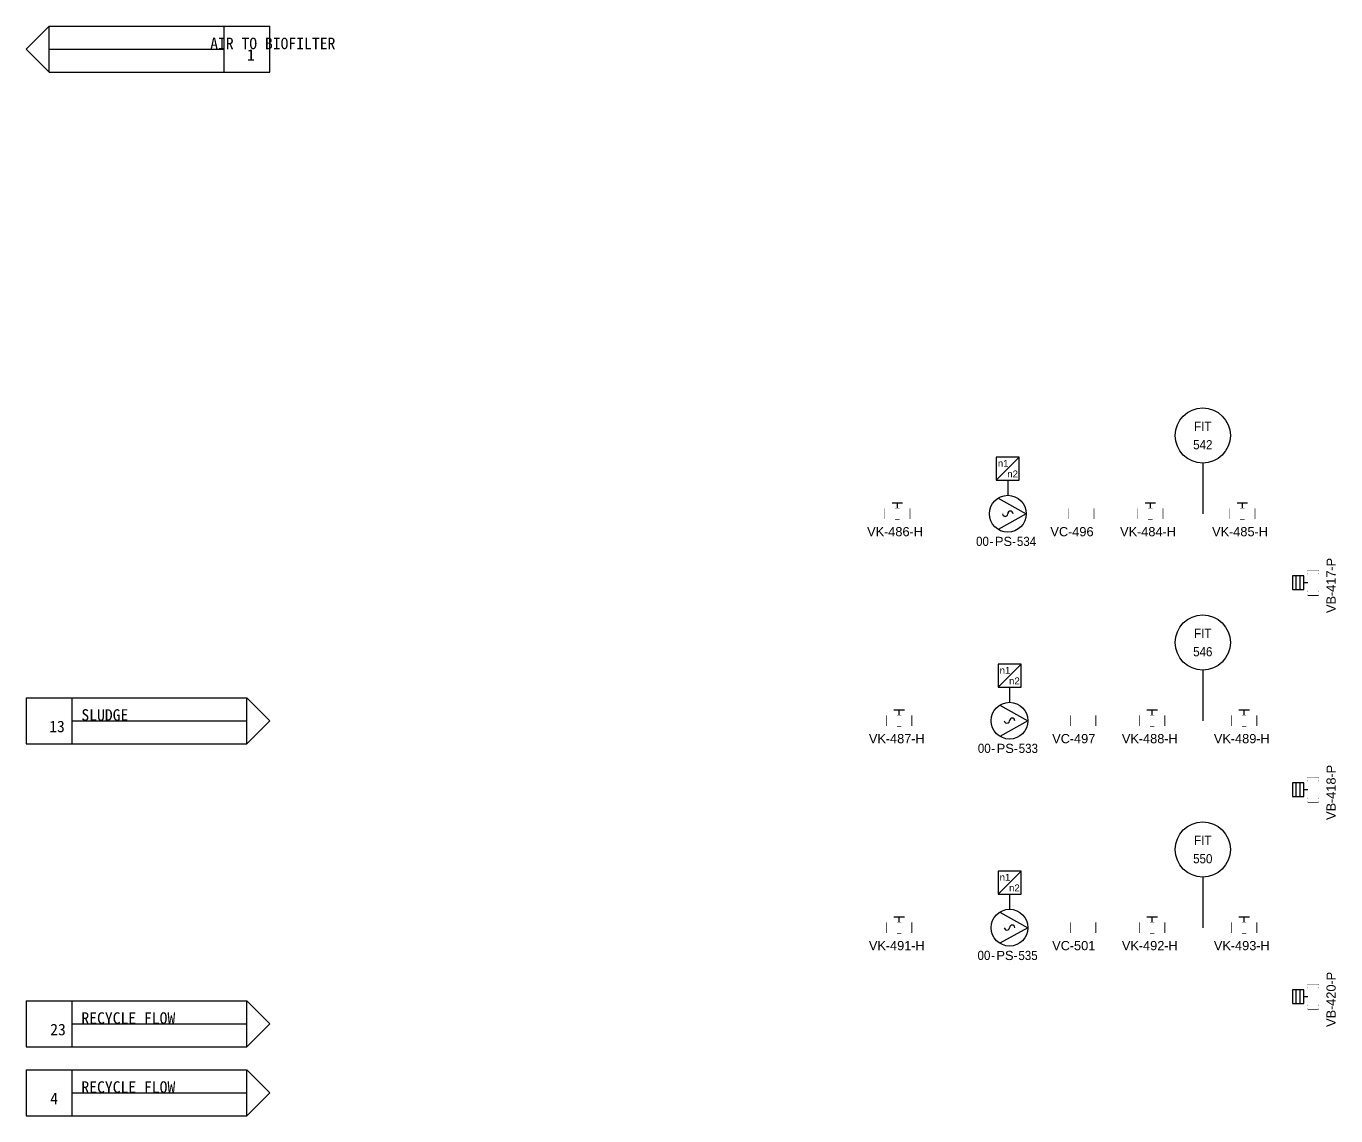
# Model space of a CAD drawing. Header units: millimetres. Extents: x 0 to 12089, y -479 to 374.
# Drawn here: x 7063 to 7347.7, y -85.9 to 151 of the extents above; entities that cross this region are included whole.
import ezdxf
from ezdxf.enums import TextEntityAlignment as Align

# ---------------------------------------------------------------- set-up
doc = ezdxf.new("R2018")
doc.units = ezdxf.units.MM
doc.header["$LTSCALE"] = 0.25
doc.set_wipeout_variables(frame=1)
for name, color, linetype, lineweight, true_color in [('equipment', 5, 'Continuous', 25, 0x0000ff), ('instrumentation', 7, 'Continuous', 25, 0xffffff), ('Text', 7, 'Continuous', 25, 0xffffff), ('valve', 7, 'Continuous', 25, 0xffffff)]:
    doc.layers.add(name, color=color, linetype=linetype, lineweight=lineweight, true_color=true_color)
doc.styles.add('Organica', font='arial.ttf')
doc.styles.get("Standard").update_dxf_attribs({"font": 'arial.ttf'})

# ---------------------------------------------------------------- blocks, each defined once
blk = doc.blocks.new('RefAL1AirToBiofilter')
at = {"lineweight": 25, "ltscale": 0.25}
for p, q in [((5, 5), (0, 0)), ((5, 5), (53, 5)), ((5, -5), (5, 5)), ((43, 5), (43, -5)), ((53, -5), (53, 5)), ((5, -5), (0, 0)), ((5, 0), (43, 0)), ((5, -5), (53, -5))]:
    blk.add_line(p, q, dxfattribs=at)
at = {"layer": 'Text', "lineweight": 30, "flags": 104}
blk.add_attdef('Name', text='', height=2.5, dxfattribs=at).set_placement((40, 2.5), align=Align.MIDDLE_RIGHT)
blk.add_attdef('ID', text='', height=2.5, dxfattribs=at).set_placement((48, 0), align=Align.MIDDLE_CENTER)
blk = doc.blocks.new('*U216')
at = {"color": 4, "lineweight": 25, "ltscale": 0.25}
blk.add_line((0, 11), (0, 0), dxfattribs=at)
at = {"color": 4}
blk.add_circle((0, 17), 6, dxfattribs=at)
at = {"style": 'Organica', "width": 0.9}
for tag, flags, p in [('SP_FLUID', 9, (31.18, 71.35)), ('SP_FLOW', 9, (31.18, 68.35)), ('EQUIP_TYPE', 9, (31.18, 65.35)), ('AREA_CODE', 9, (31.18, 62.35)), ('NOTE', 9, (31.18, 59.35)), ('NOTE_CHINESE', 9, (31.18, 56.35)), ('MODEL', 9, (31.18, 53.35)), ('MANUFACTURE', 9, (31.18, 50.35)), ('SPECIFICATION', 9, (31.18, 47.35)), ('DI', 9, (31.18, 44.35)), ('DO', 9, (31.18, 41.35)), ('AI', 9, (31.18, 38.35)), ('AO', 9, (31.18, 35.35)), ('PB', 9, (31.18, 32.35)), ('PO', 9, (31.18, 29.35)), ('PROCESSUNITAREA', 9, (31.18, 26.35)), ('TAG_ID', 8, (0, 19)), ('TAG', 8, (0, 15))]:
    blk.add_attdef(tag, text='', height=2, dxfattribs=dict(at, flags=flags)).set_placement(p, align=Align.MIDDLE_CENTER)
blk = doc.blocks.new('*U381')
at = {"lineweight": 25, "ltscale": 0.25}
for p, q in [((-3.4, -2.11), (0, 4)), ((0, 4), (3.4, -2.11)), ((-7.31, 2.5), (-12.31, 2.5)), ((-12.31, 2.5), (-12.31, -2.5)), ((-7.31, -2.5), (-12.31, 2.5)), ((-7.31, -2.5), (-7.31, 2.5)), ((-12.31, -2.5), (-7.31, -2.5)), ((-7.31, 0), (-4, 0))]:
    blk.add_line(p, q, dxfattribs=at)
blk.add_circle((0, 0), 4)
for centre, start, end in [((0, 0.57), 90, 270), ((0, -0.57), 270, 90)]:
    blk.add_arc(centre, 0.57, start, end)
at = {"style": 'Organica'}
for s, p in [('n1', (-10.2, -2.16)), ('n2', (-7.9, -0.11))]:
    blk.add_text(s, height=1.5, rotation=90, dxfattribs=at).set_placement(p)
at = {"char_height": 2, "width": 5.3402, "attachment_point": 6, "rotation": 90, "line_spacing_factor": 0.9, "style": 'Organica'}
for insert in [(6.04, 1.7), (6.04, -3.2)]:
    blk.add_mtext('{\\W0.9;-}', dxfattribs=dict(at, insert=insert))
at = {"style": 'Organica', "flags": 1}
for tag, p in [('PUMP_TYPE', (-13.95, 99.74)), ('NOTE', (-13.95, 96.74)), ('NOTE_CHINESE', (-13.95, 93.74)), ('MATERIAL_HOUSING', (-13.95, 90.64)), ('MATERIAL_IMPELLER', (-13.95, 87.64)), ('INSTALLED_POWER', (-13.95, 81.43)), ('CONSUMED_POWER', (-13.95, 78.43)), ('MODEL', (-13.95, 75.32)), ('MANUFACTURE', (-13.95, 72.21)), ('UNIT_CAPACITY', (-13.42, 69.06)), ('SP_CAPACITY', (-13.42, 66.16)), ('UNIT_HEAD', (-13.42, 63.06)), ('SP_HEAD', (-13.42, 60.06)), ('INSTALLATION', (-13.42, 56.95)), ('STB_DTY', (-13.42, 53.63)), ('RUNNINGHOURS', (-13.42, 50.63)), ('FC-MAN', (-13.85, 47.7)), ('HOSTNAME', (-12.95, 46.85)), ('FC-MOD', (-13.85, 44.6)), ('DI', (-13.85, 41.6)), ('DO', (-13.85, 38.6)), ('AI', (-13.85, 35.6)), ('AO', (-13.85, 32.6)), ('PB', (-13.85, 29.6)), ('PO', (-13.85, 26.6)), ('PROCESSUNITAREA', (-13.85, 23.6))]:
    blk.add_attdef(tag, text='', height=2, dxfattribs=at).set_placement(p, align=Align.MIDDLE_CENTER)
at = {"style": 'Organica', "width": 0.9, "flags": 8}
blk.add_attdef('TAG', text='', height=2, rotation=90, dxfattribs=at).set_placement((6.04, 4.01), align=Align.MIDDLE_CENTER)
at = {"style": 'Organica'}
blk.add_attdef('TAG_ID', text='', height=2, rotation=90, dxfattribs=at).set_placement((6.04, 0.86), align=Align.MIDDLE_RIGHT)
at = {"style": 'Organica', "width": 0.9}
blk.add_attdef('AREA_CODE', text='', height=2, rotation=90, dxfattribs=at).set_placement((6.02, -4.17), align=Align.MIDDLE_RIGHT)
blk = doc.blocks.new('*U439')
at = {"lineweight": 25, "ltscale": 0.25}
for p, q in [((-3.4, -2.11), (0, 4)), ((0, 4), (3.4, -2.11)), ((-7.31, 2.5), (-12.31, 2.5)), ((-12.31, 2.5), (-12.31, -2.5)), ((-7.31, -2.5), (-12.31, 2.5)), ((-7.31, -2.5), (-7.31, 2.5)), ((-12.31, -2.5), (-7.31, -2.5)), ((-7.31, 0), (-4, 0))]:
    blk.add_line(p, q, dxfattribs=at)
blk.add_circle((0, 0), 4)
for centre, start, end in [((0, 0.57), 90, 270), ((0, -0.57), 270, 90)]:
    blk.add_arc(centre, 0.57, start, end)
at = {"style": 'Organica'}
for s, p in [('n1', (-10.2, -2.16)), ('n2', (-7.9, -0.11))]:
    blk.add_text(s, height=1.5, rotation=90, dxfattribs=at).set_placement(p)
at = {"char_height": 2, "width": 5.3402, "attachment_point": 6, "rotation": 90, "line_spacing_factor": 0.9, "style": 'Organica'}
for insert in [(6.02, 1.77), (6.02, -3.13)]:
    blk.add_mtext('{\\W0.9;-}', dxfattribs=dict(at, insert=insert))
at = {"style": 'Organica', "flags": 1}
for tag, p in [('PUMP_TYPE', (-13.95, 99.74)), ('NOTE', (-13.95, 96.74)), ('NOTE_CHINESE', (-13.95, 93.74)), ('MATERIAL_HOUSING', (-13.95, 90.64)), ('MATERIAL_IMPELLER', (-13.95, 87.64)), ('INSTALLED_POWER', (-13.95, 81.43)), ('CONSUMED_POWER', (-13.95, 78.43)), ('MODEL', (-13.95, 75.32)), ('MANUFACTURE', (-13.95, 72.21)), ('UNIT_CAPACITY', (-13.42, 69.06)), ('SP_CAPACITY', (-13.42, 66.16)), ('UNIT_HEAD', (-13.42, 63.06)), ('SP_HEAD', (-13.42, 60.06)), ('INSTALLATION', (-13.42, 56.95)), ('STB_DTY', (-13.42, 53.63)), ('RUNNINGHOURS', (-13.42, 50.63)), ('FC-MAN', (-13.85, 47.7)), ('HOSTNAME', (-12.95, 46.85)), ('FC-MOD', (-13.85, 44.6)), ('DI', (-13.85, 41.6)), ('DO', (-13.85, 38.6)), ('AI', (-13.85, 35.6)), ('AO', (-13.85, 32.6)), ('PB', (-13.85, 29.6)), ('PO', (-13.85, 26.6)), ('PROCESSUNITAREA', (-13.85, 23.6))]:
    blk.add_attdef(tag, text='', height=2, dxfattribs=at).set_placement(p, align=Align.MIDDLE_CENTER)
at = {"style": 'Organica', "width": 0.9, "flags": 8}
blk.add_attdef('TAG', text='', height=2, rotation=90, dxfattribs=at).set_placement((6.02, 4.08), align=Align.MIDDLE_CENTER)
at = {"style": 'Organica'}
blk.add_attdef('TAG_ID', text='', height=2, rotation=90, dxfattribs=at).set_placement((6.02, 0.93), align=Align.MIDDLE_RIGHT)
at = {"style": 'Organica', "width": 0.9}
blk.add_attdef('AREA_CODE', text='', height=2, rotation=90, dxfattribs=at).set_placement((6, -4.1), align=Align.MIDDLE_RIGHT)
blk = doc.blocks.new('*U443')
at = {"lineweight": 25, "ltscale": 0.25}
for p, q in [((-3.4, -2.11), (0, 4)), ((0, 4), (3.4, -2.11)), ((-7.31, 2.5), (-12.31, 2.5)), ((-12.31, 2.5), (-12.31, -2.5)), ((-7.31, -2.5), (-12.31, 2.5)), ((-7.31, -2.5), (-7.31, 2.5)), ((-12.31, -2.5), (-7.31, -2.5)), ((-7.31, 0), (-4, 0))]:
    blk.add_line(p, q, dxfattribs=at)
blk.add_circle((0, 0), 4)
for centre, start, end in [((0, 0.57), 90, 270), ((0, -0.57), 270, 90)]:
    blk.add_arc(centre, 0.57, start, end)
at = {"style": 'Organica'}
for s, p in [('n1', (-10.2, -2.16)), ('n2', (-7.9, -0.11))]:
    blk.add_text(s, height=1.5, rotation=90, dxfattribs=at).set_placement(p)
at = {"char_height": 2, "width": 5.3402, "attachment_point": 6, "rotation": 90, "line_spacing_factor": 0.9, "style": 'Organica'}
for insert in [(6.02, 1.77), (6.02, -3.13)]:
    blk.add_mtext('{\\W0.9;-}', dxfattribs=dict(at, insert=insert))
at = {"style": 'Organica', "flags": 1}
for tag, p in [('PUMP_TYPE', (-13.95, 99.74)), ('NOTE', (-13.95, 96.74)), ('NOTE_CHINESE', (-13.95, 93.74)), ('MATERIAL_HOUSING', (-13.95, 90.64)), ('MATERIAL_IMPELLER', (-13.95, 87.64)), ('INSTALLED_POWER', (-13.95, 81.43)), ('CONSUMED_POWER', (-13.95, 78.43)), ('MODEL', (-13.95, 75.32)), ('MANUFACTURE', (-13.95, 72.21)), ('UNIT_CAPACITY', (-13.42, 69.06)), ('SP_CAPACITY', (-13.42, 66.16)), ('UNIT_HEAD', (-13.42, 63.06)), ('SP_HEAD', (-13.42, 60.06)), ('INSTALLATION', (-13.42, 56.95)), ('STB_DTY', (-13.42, 53.63)), ('RUNNINGHOURS', (-13.42, 50.63)), ('FC-MAN', (-13.85, 47.7)), ('HOSTNAME', (-12.95, 46.85)), ('FC-MOD', (-13.85, 44.6)), ('DI', (-13.85, 41.6)), ('DO', (-13.85, 38.6)), ('AI', (-13.85, 35.6)), ('AO', (-13.85, 32.6)), ('PB', (-13.85, 29.6)), ('PO', (-13.85, 26.6)), ('PROCESSUNITAREA', (-13.85, 23.6))]:
    blk.add_attdef(tag, text='', height=2, dxfattribs=at).set_placement(p, align=Align.MIDDLE_CENTER)
at = {"style": 'Organica', "width": 0.9, "flags": 8}
blk.add_attdef('TAG', text='', height=2, rotation=90, dxfattribs=at).set_placement((6.02, 4.08), align=Align.MIDDLE_CENTER)
at = {"style": 'Organica'}
blk.add_attdef('TAG_ID', text='', height=2, rotation=90, dxfattribs=at).set_placement((6.02, 0.93), align=Align.MIDDLE_RIGHT)
at = {"style": 'Organica', "width": 0.9}
blk.add_attdef('AREA_CODE', text='', height=2, rotation=90, dxfattribs=at).set_placement((6, -4.1), align=Align.MIDDLE_RIGHT)
blk = doc.blocks.new('RefAR4Leachate')
at = {"lineweight": 25, "ltscale": 0.25}
for p, q in [((0, 5), (48, 5)), ((0, 5), (0, -5)), ((10, -5), (10, 5)), ((48, -5), (48, 5)), ((48, 5), (53, 0)), ((10, 0), (48, 0)), ((48, -5), (53, 0)), ((0, -5), (48, -5))]:
    blk.add_line(p, q, dxfattribs=at)
at = {"layer": 'Text', "lineweight": 30, "flags": 104}
blk.add_attdef('Name', text='', height=2.5, dxfattribs=at).set_placement((12, 2.5), align=Align.MIDDLE_LEFT)
blk.add_attdef('ID', text='', height=2.5, dxfattribs=at).set_placement((5.22, 0), align=Align.MIDDLE_CENTER)
blk = doc.blocks.new('RefAR13Sludge')
at = {"lineweight": 25, "ltscale": 0.25}
for p, q in [((0, 5), (48, 5)), ((0, 5), (0, -5)), ((10, -5), (10, 5)), ((48, -5), (48, 5)), ((48, 5), (53, 0)), ((10, 0), (48, 0)), ((48, -5), (53, 0)), ((0, -5), (48, -5))]:
    blk.add_line(p, q, dxfattribs=at)
at = {"layer": 'Text', "lineweight": 30, "flags": 104}
blk.add_attdef('Name', text='', height=2.5, dxfattribs=at).set_placement((12, 2.5), align=Align.MIDDLE_LEFT)
blk.add_attdef('ID', text='', height=2.5, dxfattribs=at).set_placement((5, 0), align=Align.MIDDLE_CENTER)
blk = doc.blocks.new('RefAL23Leachate')
at = {"lineweight": 25, "ltscale": 0.25}
for p, q in [((0, 5), (48, 5)), ((0, 5), (0, -5)), ((10, -5), (10, 5)), ((48, -5), (48, 5)), ((48, 5), (53, 0)), ((10, 0), (48, 0)), ((48, -5), (53, 0)), ((0, -5), (48, -5))]:
    blk.add_line(p, q, dxfattribs=at)
at = {"layer": 'Text', "lineweight": 30, "flags": 104}
blk.add_attdef('Name', text='', height=2.5, dxfattribs=at).set_placement((12, 2.5), align=Align.MIDDLE_LEFT)
blk.add_attdef('ID', text='', height=2.5, dxfattribs=at).set_placement((5.22, 0), align=Align.MIDDLE_CENTER)
blk = doc.blocks.new('*U579')
at = {"lineweight": 25, "ltscale": 0.25}
for p, q in [((-2.67, 1.14), (-2.67, -1.14)), ((-1.9, -1.14), (-1.9, 1.14)), ((-0.46, 0.19), (-1.9, 0.76)), ((1.14, 2.29), (-1.14, 2.29)), ((-0.46, -1.11), (-0.46, 1.11)), ((-0.46, 1.11), (0.46, 1.11)), ((0, 1.11), (0, 2.29)), ((0.46, -1.11), (0.46, 1.11)), ((0.46, 0.19), (1.9, 0.76)), ((1.9, -1.14), (1.9, 1.14)), ((2.67, 1.14), (2.67, -1.14)), ((-1.9, -0.76), (-0.46, -0.19)), ((-0.46, -1.11), (0.46, -1.11)), ((1.9, -0.76), (0.46, -0.19))]:
    blk.add_line(p, q, dxfattribs=at)
at = {"char_height": 2, "width": 5.3402, "style": 'Organica'}
for s, insert, attachment_point in [('-', (-1.98, -3.9), 6), ('-H', (2.6, -3.9), 4)]:
    blk.add_mtext(s, dxfattribs=dict(at, insert=insert, attachment_point=attachment_point))
at = {"style": 'Organica'}
for tag, flags, p in [('EQUIP_TYPE', 1, (-8.63, 62.54)), ('NOTE', 1, (-8.63, 59.54)), ('NOTE_CHINESE', 1, (-8.63, 56.54)), ('AREA_CODE', 1, (-8.63, 53.54)), ('DI', 1, (-8.63, 50.54)), ('DO', 1, (-8.63, 47.54)), ('AI', 1, (-8.63, 44.54)), ('AO', 1, (-8.63, 41.54)), ('PB', 1, (-8.63, 38.54)), ('PO', 1, (-8.63, 35.54)), ('SP_ACTUATED', 1, (-8.63, 32.54)), ('SIZE', 1, (-8.63, 23.54)), ('MATERIAL', 1, (-8.63, 19.54)), ('PRESSURE', 1, (-8.63, 15.54)), ('PROCESSUNITAREA', 1, (-8.63, 11.72)), ('TAG', 8, (0.33, -3.9))]:
    blk.add_attdef(tag, text='', height=2, dxfattribs=dict(at, flags=flags)).set_placement(p, align=Align.MIDDLE_CENTER)
blk.add_attdef('TAG_ID', text='', height=2, dxfattribs=at).set_placement((-2.86, -3.9), align=Align.MIDDLE_RIGHT)
blk.add_wipeout([(-2.67, 1.14), (2.67, 1.14), (2.67, -1.14), (-2.67, -1.14)])
blk = doc.blocks.new('*U578')
at = {"lineweight": 25, "ltscale": 0.25}
for p, q in [((-2.67, 1.14), (-2.67, -1.14)), ((-1.9, -1.14), (-1.9, 1.14)), ((-1.9, 0.76), (1.9, -0.76)), ((1.9, -0.76), (1.09, 0.17)), ((1.9, -1.14), (1.9, 1.14)), ((2.67, 1.14), (2.67, -1.14)), ((1.9, -0.76), (0.67, -0.87))]:
    blk.add_line(p, q, dxfattribs=at)
at = {"insert": (-1.98, -3.9), "char_height": 2, "width": 5.3402, "attachment_point": 6, "style": 'Organica'}
blk.add_mtext('-', dxfattribs=at)
at = {"style": 'Organica'}
for tag, flags, p in [('EQUIP_TYPE', 1, (-8.63, 62.54)), ('NOTE', 1, (-8.63, 59.54)), ('NOTE_CHINESE', 1, (-8.63, 56.54)), ('AREA_CODE', 1, (-8.63, 53.54)), ('DI', 1, (-8.63, 50.54)), ('DO', 1, (-8.63, 47.54)), ('AI', 1, (-8.63, 44.54)), ('AO', 1, (-8.63, 41.54)), ('PB', 1, (-8.63, 38.54)), ('PO', 1, (-8.63, 35.54)), ('SP_ACTUATED', 1, (-8.63, 32.54)), ('SIZE', 1, (-8.63, 23.54)), ('MATERIAL', 1, (-8.63, 19.54)), ('PRESSURE', 1, (-8.63, 15.54)), ('PROCESSUNITAREA', 1, (-8.63, 11.72)), ('TAG', 8, (0.33, -3.9))]:
    blk.add_attdef(tag, text='', height=2, dxfattribs=dict(at, flags=flags)).set_placement(p, align=Align.MIDDLE_CENTER)
blk.add_attdef('TAG_ID', text='', height=2, dxfattribs=at).set_placement((-2.86, -3.9), align=Align.MIDDLE_RIGHT)
blk.add_wipeout([(-2.67, 1.14), (2.67, 1.14), (2.67, -1.14), (-2.67, -1.14)])
blk = doc.blocks.new('*U602')
at = {"lineweight": 25, "ltscale": 0.25}
for p, q in [((1.5, 4.5), (-1.5, 4.5)), ((-1.5, 4.5), (-1.5, 2)), ((-1.5, 3.67), (1.5, 3.67)), ((1.5, 2), (1.5, 4.5)), ((-2.67, 1.14), (-2.67, -1.14)), ((-1.9, -1.14), (-1.9, 1.14)), ((1.9, -0.76), (-1.9, 0.76)), ((-1.5, 2.83), (1.5, 2.83)), ((-1.5, 2), (0, 2)), ((0, 0.5), (0, 2)), ((0, 2), (1.5, 2)), ((1.9, -1.14), (1.9, 1.14)), ((2.67, 1.14), (2.67, -1.14))]:
    blk.add_line(p, q, dxfattribs=at)
blk.add_circle((0, 0), 0.5)
at = {"char_height": 2, "width": 5.3402, "style": 'Organica'}
for s, insert, attachment_point in [('-', (-1.98, -3.9), 6), ('-P', (2.6, -3.9), 4)]:
    blk.add_mtext(s, dxfattribs=dict(at, insert=insert, attachment_point=attachment_point))
at = {"style": 'Organica'}
for tag, flags, p in [('EQUIP_TYPE', 1, (-8.63, 62.54)), ('NOTE', 1, (-8.63, 59.54)), ('NOTE_CHINESE', 1, (-8.63, 56.54)), ('AREA_CODE', 1, (-8.63, 53.54)), ('DI', 1, (-8.63, 50.54)), ('DO', 1, (-8.63, 47.54)), ('AI', 1, (-8.63, 44.54)), ('AO', 1, (-8.63, 41.54)), ('PB', 1, (-8.63, 38.54)), ('PO', 1, (-8.63, 35.54)), ('SP_ACTUATED', 1, (-8.63, 32.54)), ('SIZE', 1, (-8.63, 23.54)), ('MATERIAL', 1, (-8.63, 19.54)), ('PRESSURE', 1, (-8.63, 15.54)), ('PROCESSUNITAREA', 1, (-8.63, 11.72)), ('TAG', 8, (0.33, -3.9))]:
    blk.add_attdef(tag, text='', height=2, dxfattribs=dict(at, flags=flags)).set_placement(p, align=Align.MIDDLE_CENTER)
blk.add_attdef('TAG_ID', text='', height=2, dxfattribs=at).set_placement((-2.86, -3.9), align=Align.MIDDLE_RIGHT)
blk.add_wipeout([(-2.67, 1.14), (2.67, 1.14), (2.67, -1.14), (-2.67, -1.14)])

msp = doc.modelspace()

# ---------------------------------------------------------------- block references
ref = msp.add_blockref('RefAL1AirToBiofilter', (7063, 146))
lines = msp.add_mtext('1', dxfattribs={"layer": 'Text', "insert": (7111, 146), "char_height": 2.5, "attachment_point": 1})
ref.add_attrib('ID', '', (7111, 146), dxfattribs={"flags": 104}).embed_mtext(lines)
lines = msp.add_mtext('AIR TO BIOFILTER', dxfattribs={"layer": 'Text', "insert": (7103, 148.5), "char_height": 2.5, "attachment_point": 1})
ref.add_attrib('Name', '', (7103, 148.5), dxfattribs={"flags": 104}).embed_mtext(lines)
ref = msp.add_blockref('RefAL1AirToBiofilter', (7063, 146))
lines = msp.add_mtext('1', dxfattribs={"layer": 'Text', "insert": (7111, 146), "char_height": 2.5, "attachment_point": 1})
ref.add_attrib('ID', '', (7111, 146), dxfattribs={"flags": 104}).embed_mtext(lines)
lines = msp.add_mtext('AIR TO BIOFILTER', dxfattribs={"layer": 'Text', "insert": (7103, 148.5), "char_height": 2.5, "attachment_point": 1})
ref.add_attrib('Name', '', (7103, 148.5), dxfattribs={"flags": 104}).embed_mtext(lines)
ref = msp.add_blockref('RefAR13Sludge', (7063, 0))
lines = msp.add_mtext('13', dxfattribs={"layer": 'Text', "insert": (7068, 0), "char_height": 2.5, "attachment_point": 1})
ref.add_attrib('ID', '', (7068, 0), dxfattribs={"flags": 104}).embed_mtext(lines)
lines = msp.add_mtext('SLUDGE', dxfattribs={"layer": 'Text', "insert": (7075, 2.5), "char_height": 2.5, "attachment_point": 1})
ref.add_attrib('Name', '', (7075, 2.5), dxfattribs={"flags": 104}).embed_mtext(lines)
ref = msp.add_blockref('RefAL23Leachate', (7063, -65.9))
lines = msp.add_mtext('23', dxfattribs={"layer": 'Text', "insert": (7068.22, -65.9), "char_height": 2.5, "attachment_point": 1})
ref.add_attrib('ID', '', (7068.22, -65.9), dxfattribs={"flags": 104}).embed_mtext(lines)
lines = msp.add_mtext('RECYCLE FLOW', dxfattribs={"layer": 'Text', "insert": (7075, -63.4), "char_height": 2.5, "attachment_point": 1})
ref.add_attrib('Name', '', (7075, -63.4), dxfattribs={"flags": 104}).embed_mtext(lines)
ref = msp.add_blockref('RefAR4Leachate', (7063, -80.9))
lines = msp.add_mtext('4', dxfattribs={"layer": 'Text', "insert": (7068.22, -80.9), "char_height": 2.5, "attachment_point": 1})
ref.add_attrib('ID', '', (7068.22, -80.9), dxfattribs={"flags": 104}).embed_mtext(lines)
lines = msp.add_mtext('RECYCLE FLOW', dxfattribs={"layer": 'Text', "insert": (7075, -78.4), "char_height": 2.5, "attachment_point": 1})
ref.add_attrib('Name', '', (7075, -78.4), dxfattribs={"flags": 104}).embed_mtext(lines)
at = {"layer": 'equipment'}
ref = msp.add_blockref('*U443', (7276.39, 45), dxfattribs=dict(at, rotation=270))
ref.add_attrib('TAG', '534', dxfattribs={"layer": '0', "height": 2, "style": 'Organica', "width": 0.9}).set_placement((7280.47, 38.98), align=Align.MIDDLE_CENTER)
ref.add_attrib('AREA_CODE', '00', dxfattribs={"layer": '0', "height": 2, "style": 'Organica', "width": 0.9}).set_placement((7272.29, 39), align=Align.MIDDLE_RIGHT)
ref.add_attrib('TAG_ID', 'PS', dxfattribs={"layer": '0', "height": 2, "style": 'Organica'}).set_placement((7277.32, 38.98), align=Align.MIDDLE_RIGHT)
ref = msp.add_blockref('*U439', (7276.78, 0), dxfattribs=dict(at, rotation=270))
ref.add_attrib('TAG', '533', dxfattribs={"layer": '0', "height": 2, "style": 'Organica', "width": 0.9}).set_placement((7280.86, -6.02), align=Align.MIDDLE_CENTER)
ref.add_attrib('AREA_CODE', '00', dxfattribs={"layer": '0', "height": 2, "style": 'Organica', "width": 0.9}).set_placement((7272.68, -6), align=Align.MIDDLE_RIGHT)
ref.add_attrib('TAG_ID', 'PS', dxfattribs={"layer": '0', "height": 2, "style": 'Organica'}).set_placement((7277.71, -6.02), align=Align.MIDDLE_RIGHT)
ref = msp.add_blockref('*U381', (7276.78, -45), dxfattribs=dict(at, rotation=270))
ref.add_attrib('TAG', '535', dxfattribs={"layer": '0', "height": 2, "style": 'Organica', "width": 0.9}).set_placement((7280.79, -51.04), align=Align.MIDDLE_CENTER)
ref.add_attrib('AREA_CODE', '00', dxfattribs={"layer": '0', "height": 2, "style": 'Organica', "width": 0.9}).set_placement((7272.61, -51.02), align=Align.MIDDLE_RIGHT)
ref.add_attrib('TAG_ID', 'PS', dxfattribs={"layer": '0', "height": 2, "style": 'Organica'}).set_placement((7277.64, -51.04), align=Align.MIDDLE_RIGHT)
at = {"layer": 'instrumentation'}
ref = msp.add_blockref('*U216', (7318.78, 45), dxfattribs=at)
ref.add_attrib('TAG', '542', dxfattribs={"layer": '0', "height": 2, "style": 'Organica', "width": 0.9}).set_placement((7318.78, 60), align=Align.MIDDLE_CENTER)
ref.add_attrib('TAG_ID', 'FIT', dxfattribs={"layer": '0', "height": 2, "style": 'Organica', "width": 0.9}).set_placement((7318.78, 64), align=Align.MIDDLE_CENTER)
ref = msp.add_blockref('*U216', (7318.78, 0), dxfattribs=at)
ref.add_attrib('TAG', '546', dxfattribs={"layer": '0', "height": 2, "style": 'Organica', "width": 0.9}).set_placement((7318.78, 15), align=Align.MIDDLE_CENTER)
ref.add_attrib('TAG_ID', 'FIT', dxfattribs={"layer": '0', "height": 2, "style": 'Organica', "width": 0.9}).set_placement((7318.78, 19), align=Align.MIDDLE_CENTER)
ref = msp.add_blockref('*U216', (7318.78, -45), dxfattribs=at)
ref.add_attrib('TAG', '550', dxfattribs={"layer": '0', "height": 2, "style": 'Organica', "width": 0.9}).set_placement((7318.78, -30), align=Align.MIDDLE_CENTER)
ref.add_attrib('TAG_ID', 'FIT', dxfattribs={"layer": '0', "height": 2, "style": 'Organica', "width": 0.9}).set_placement((7318.78, -26), align=Align.MIDDLE_CENTER)
at = {"layer": 'valve'}
ref = msp.add_blockref('*U579', (7252.39, 45), dxfattribs=at)
ref.add_attrib('TAG', '486', dxfattribs={"layer": '0', "height": 2, "style": 'Organica'}).set_placement((7252.72, 41.1), align=Align.MIDDLE_CENTER)
ref.add_attrib('TAG_ID', 'VK', dxfattribs={"layer": '0', "height": 2, "style": 'Organica'}).set_placement((7249.53, 41.1), align=Align.MIDDLE_RIGHT)
ref = msp.add_blockref('*U578', (7292.39, 45), dxfattribs=at)
ref.add_attrib('TAG', '496', dxfattribs={"layer": '0', "height": 2, "style": 'Organica'}).set_placement((7292.72, 41.1), align=Align.MIDDLE_CENTER)
ref.add_attrib('TAG_ID', 'VC', dxfattribs={"layer": '0', "height": 2, "style": 'Organica'}).set_placement((7289.53, 41.1), align=Align.MIDDLE_RIGHT)
ref = msp.add_blockref('*U602', (7342.78, 30), dxfattribs=dict(at, rotation=90))
ref.add_attrib('TAG', '417', dxfattribs={"layer": '0', "height": 2, "rotation": 90, "style": 'Organica'}).set_placement((7346.67, 30.33), align=Align.MIDDLE_CENTER)
ref.add_attrib('TAG_ID', 'VB', dxfattribs={"layer": '0', "height": 2, "rotation": 90, "style": 'Organica'}).set_placement((7346.67, 27.14), align=Align.MIDDLE_RIGHT)
ref = msp.add_blockref('*U579', (7252.78, 0), dxfattribs=at)
ref.add_attrib('TAG', '487', dxfattribs={"layer": '0', "height": 2, "style": 'Organica'}).set_placement((7253.11, -3.9), align=Align.MIDDLE_CENTER)
ref.add_attrib('TAG_ID', 'VK', dxfattribs={"layer": '0', "height": 2, "style": 'Organica'}).set_placement((7249.92, -3.9), align=Align.MIDDLE_RIGHT)
ref = msp.add_blockref('*U578', (7292.78, 0), dxfattribs=at)
ref.add_attrib('TAG', '497', dxfattribs={"layer": '0', "height": 2, "style": 'Organica'}).set_placement((7293.11, -3.9), align=Align.MIDDLE_CENTER)
ref.add_attrib('TAG_ID', 'VC', dxfattribs={"layer": '0', "height": 2, "style": 'Organica'}).set_placement((7289.92, -3.9), align=Align.MIDDLE_RIGHT)
ref = msp.add_blockref('*U602', (7342.78, -15), dxfattribs=dict(at, rotation=90))
ref.add_attrib('TAG', '418', dxfattribs={"layer": '0', "height": 2, "rotation": 90, "style": 'Organica'}).set_placement((7346.67, -14.67), align=Align.MIDDLE_CENTER)
ref.add_attrib('TAG_ID', 'VB', dxfattribs={"layer": '0', "height": 2, "rotation": 90, "style": 'Organica'}).set_placement((7346.67, -17.86), align=Align.MIDDLE_RIGHT)
ref = msp.add_blockref('*U579', (7252.78, -45), dxfattribs=at)
ref.add_attrib('TAG', '491', dxfattribs={"layer": '0', "height": 2, "style": 'Organica'}).set_placement((7253.11, -48.9), align=Align.MIDDLE_CENTER)
ref.add_attrib('TAG_ID', 'VK', dxfattribs={"layer": '0', "height": 2, "style": 'Organica'}).set_placement((7249.92, -48.9), align=Align.MIDDLE_RIGHT)
ref = msp.add_blockref('*U578', (7292.78, -45), dxfattribs=at)
ref.add_attrib('TAG', '501', dxfattribs={"layer": '0', "height": 2, "style": 'Organica'}).set_placement((7293.11, -48.9), align=Align.MIDDLE_CENTER)
ref.add_attrib('TAG_ID', 'VC', dxfattribs={"layer": '0', "height": 2, "style": 'Organica'}).set_placement((7289.92, -48.9), align=Align.MIDDLE_RIGHT)
ref = msp.add_blockref('*U602', (7342.78, -60), dxfattribs=dict(at, rotation=90))
ref.add_attrib('TAG', '420', dxfattribs={"layer": '0', "height": 2, "rotation": 90, "style": 'Organica'}).set_placement((7346.67, -59.67), align=Align.MIDDLE_CENTER)
ref.add_attrib('TAG_ID', 'VB', dxfattribs={"layer": '0', "height": 2, "rotation": 90, "style": 'Organica'}).set_placement((7346.67, -62.86), align=Align.MIDDLE_RIGHT)

# ---------------------------------------------------------------- next in the draw order: block references
ref = msp.add_blockref('*U579', (7307.39, 45), dxfattribs=at)
ref.add_attrib('TAG', '484', dxfattribs={"layer": '0', "height": 2, "style": 'Organica'}).set_placement((7307.72, 41.1), align=Align.MIDDLE_CENTER)
ref.add_attrib('TAG_ID', 'VK', dxfattribs={"layer": '0', "height": 2, "style": 'Organica'}).set_placement((7304.53, 41.1), align=Align.MIDDLE_RIGHT)
ref = msp.add_blockref('*U579', (7327.39, 45), dxfattribs=at)
ref.add_attrib('TAG', '485', dxfattribs={"layer": '0', "height": 2, "style": 'Organica'}).set_placement((7327.72, 41.1), align=Align.MIDDLE_CENTER)
ref.add_attrib('TAG_ID', 'VK', dxfattribs={"layer": '0', "height": 2, "style": 'Organica'}).set_placement((7324.53, 41.1), align=Align.MIDDLE_RIGHT)
ref = msp.add_blockref('*U579', (7307.78, 0), dxfattribs=at)
ref.add_attrib('TAG', '488', dxfattribs={"layer": '0', "height": 2, "style": 'Organica'}).set_placement((7308.11, -3.9), align=Align.MIDDLE_CENTER)
ref.add_attrib('TAG_ID', 'VK', dxfattribs={"layer": '0', "height": 2, "style": 'Organica'}).set_placement((7304.92, -3.9), align=Align.MIDDLE_RIGHT)
ref = msp.add_blockref('*U579', (7327.78, 0), dxfattribs=at)
ref.add_attrib('TAG', '489', dxfattribs={"layer": '0', "height": 2, "style": 'Organica'}).set_placement((7328.11, -3.9), align=Align.MIDDLE_CENTER)
ref.add_attrib('TAG_ID', 'VK', dxfattribs={"layer": '0', "height": 2, "style": 'Organica'}).set_placement((7324.92, -3.9), align=Align.MIDDLE_RIGHT)
ref = msp.add_blockref('*U579', (7307.78, -45), dxfattribs=at)
ref.add_attrib('TAG', '492', dxfattribs={"layer": '0', "height": 2, "style": 'Organica'}).set_placement((7308.11, -48.9), align=Align.MIDDLE_CENTER)
ref.add_attrib('TAG_ID', 'VK', dxfattribs={"layer": '0', "height": 2, "style": 'Organica'}).set_placement((7304.92, -48.9), align=Align.MIDDLE_RIGHT)
ref = msp.add_blockref('*U579', (7327.78, -45), dxfattribs=at)
ref.add_attrib('TAG', '493', dxfattribs={"layer": '0', "height": 2, "style": 'Organica'}).set_placement((7328.11, -48.9), align=Align.MIDDLE_CENTER)
ref.add_attrib('TAG_ID', 'VK', dxfattribs={"layer": '0', "height": 2, "style": 'Organica'}).set_placement((7324.92, -48.9), align=Align.MIDDLE_RIGHT)

doc.saveas('drawing.dxf')
